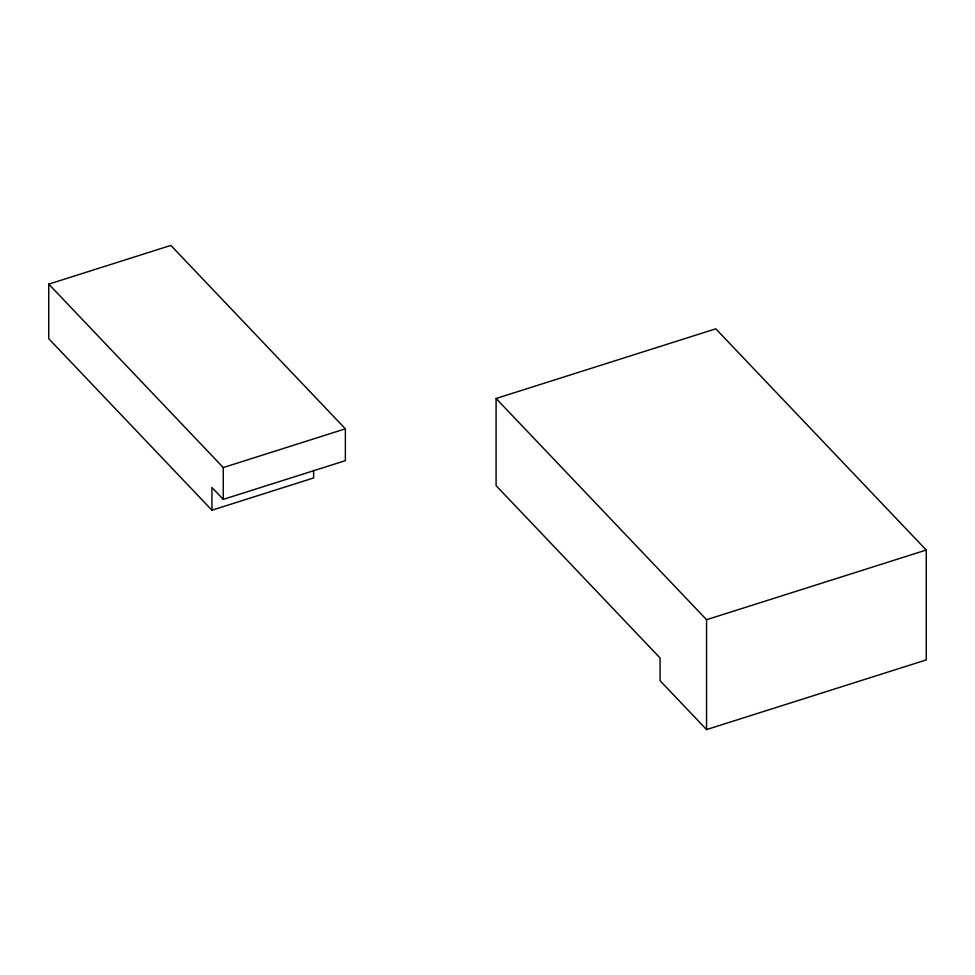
<?xml version="1.0" encoding="UTF-8"?>
<svg xmlns="http://www.w3.org/2000/svg" width="975" height="975" viewBox="0 0 975 975"><rect width="100%" height="100%" fill="white"/><g stroke="black" fill="none" stroke-linecap="round" stroke-linejoin="round"><path stroke-width="1.46" d="M211.928 510.205L48.75 338.703L48.75 284.139L170.857 245.42L345.369 428.829L345.369 460.663L223.263 499.383L211.928 487.476L211.928 510.205L313.621 477.957L313.621 470.389M48.75 284.139L223.263 467.561L345.369 428.829M496.092 398.495L715.784 328.819L926.25 550.034L926.25 659.917L706.558 729.58L660.063 680.708L660.063 657.979L496.092 485.635L496.092 398.495L706.558 619.71L706.558 729.58M706.558 619.71L926.25 550.034M223.263 467.561L223.263 499.383"/></g></svg>
